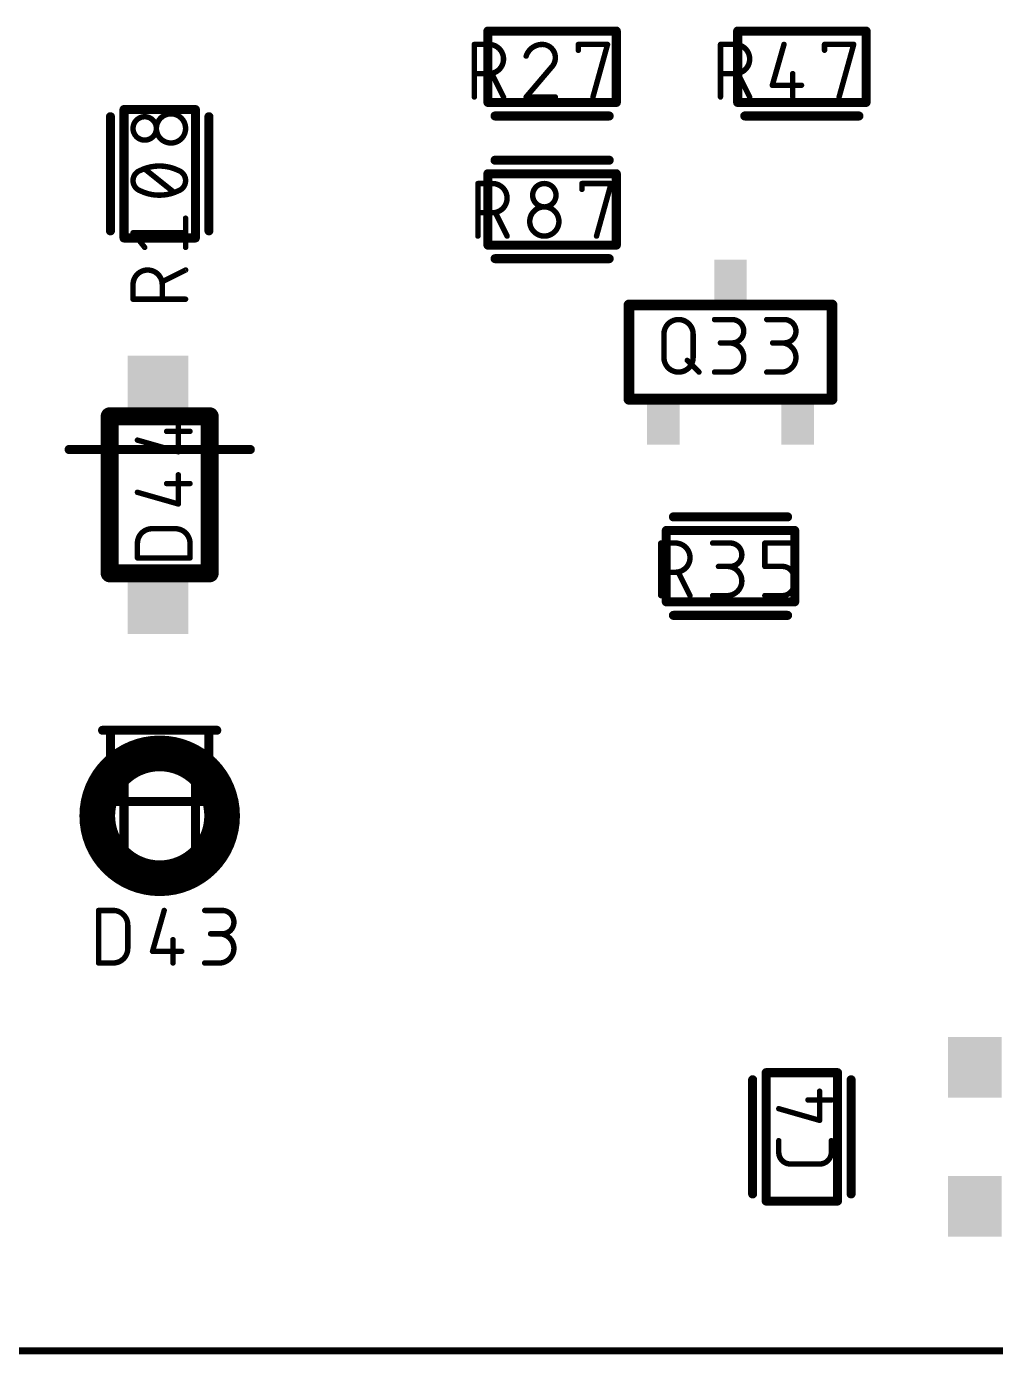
# Model space of a CAD drawing. Extents: x 0 to 107, y -11 to 54.
# Drawn here: x 50.13 to 63.71, y -10.55 to 8.06 of the extents above; entities that cross this region are included whole.
import ezdxf

# ---------------------------------------------------------------- set-up
doc = ezdxf.new("R2010")
doc.units = 0
for name, color, linetype in [('117', 253, 'CONTINUOUS'), ('21', 253, 'CONTINUOUS'), ('51', 253, 'CONTINUOUS')]:
    doc.layers.add(name, color=color, linetype=linetype)

# ---------------------------------------------------------------- blocks, each defined once
blk = doc.blocks.new('RECT')
blk.add_solid([(-0.5, -0.5), (0.5, -0.5), (-0.5, 0.5), (0.5, 0.5)])

msp = doc.modelspace()

# ---------------------------------------------------------------- linework, layer by layer
at = {"layer": '117'}
for points, const_width in [([(56.4097, 7.0764), (56.4097, 7.813)], 0.0762), ([(56.4097, 7.813), (56.6143, 7.813)], 0.0762), ([(57.8676, 7.7312), (57.8676, 7.813)], 0.0762), ([(57.8676, 7.813), (58.2769, 7.813)], 0.0762), ([(58.2769, 7.813), (58.0723, 7.0764)], 0.0762), ([(59.8597, 7.0764), (59.8597, 7.813)], 0.0762), ([(59.8597, 7.813), (60.0643, 7.813)], 0.0762), ([(60.7498, 7.813), (60.5861, 7.2401)], 0.0762), ([(61.3176, 7.7312), (61.3176, 7.813)], 0.0762), ([(61.3176, 7.813), (61.7269, 7.813)], 0.0762), ([(61.7269, 7.813), (61.5223, 7.0764)], 0.0762), ([(57.484, 7.4857), (57.1361, 7.0764)], 0.0762), ([(56.6143, 7.4038), (56.4097, 7.4038)], 0.0762), ([(56.8189, 7.0764), (56.6553, 7.4038)], 0.0762), ([(60.0643, 7.4038), (59.8597, 7.4038)], 0.0762), ([(60.2689, 7.0764), (60.1053, 7.4038)], 0.0762), ([(60.5861, 7.2401), (60.9953, 7.2401)], 0.0762), ([(60.8726, 7.4038), (60.8726, 7.0764)], 0.0762), ([(57.1361, 7.0764), (57.5453, 7.0764)], 0.0762), ([(52.1994, 5.7405), (51.7901, 6.0678)], 0.0762), ([(56.4597, 5.1264), (56.4597, 5.863)], 0.0762), ([(56.4597, 5.863), (56.6643, 5.863)], 0.0762), ([(57.9176, 5.7812), (57.9176, 5.863)], 0.0762), ([(57.9176, 5.863), (58.3269, 5.863)], 0.0762), ([(58.3269, 5.863), (58.1223, 5.1264)], 0.0762), ([(52.363, 4.968), (52.363, 5.3772)], 0.0762), ([(56.6643, 5.4538), (56.4597, 5.4538)], 0.0762), ([(56.8689, 5.1264), (56.7052, 5.4538)], 0.0762), ([(51.7901, 4.968), (51.6264, 5.1726)], 0.0762), ([(51.6264, 5.1726), (52.363, 5.1726)], 0.0762), ([(52.363, 4.6508), (52.0357, 4.4871)], 0.0762), ([(51.6264, 4.2416), (51.6264, 4.4462)], 0.0762), ([(52.0357, 4.4462), (52.0357, 4.2416)], 0.0762), ([(52.363, 4.2416), (51.6264, 4.2416)], 0.0762), ([(59.7766, 3.9564), (60.0221, 3.9564)], 0.0762), ([(60.5081, 3.9564), (60.7537, 3.9564)], 0.0762), ([(59.0671, 3.4245), (59.0671, 3.7518)], 0.0762), ([(59.4763, 3.7518), (59.4763, 3.4245)], 0.0762), ([(60.0221, 3.6291), (59.8585, 3.6291)], 0.0762), ([(60.7537, 3.6291), (60.59, 3.6291)], 0.0762), ([(59.3945, 3.3835), (59.5581, 3.2198)], 0.0762), ([(59.7766, 3.2198), (59.9812, 3.2198)], 0.0762), ([(60.5081, 3.2198), (60.7127, 3.2198)], 0.0762), ([(52.0973, 2.3891), (52.4247, 2.3891)], 0.0762), ([(52.261, 2.1027), (52.261, 2.5119)], 0.0762), ([(51.6881, 2.2664), (52.261, 2.1027)], 0.0762), ([(52.0973, 1.6576), (52.4247, 1.6576)], 0.0762), ([(52.261, 1.3712), (52.261, 1.7804)], 0.0762), ([(51.6881, 1.5348), (52.261, 1.3712)], 0.0762), ([(51.8927, 1.0245), (52.2201, 1.0245)], 0.0762), ([(51.6881, 0.6153), (51.6881, 0.8199)], 0.0762), ([(52.4247, 0.8199), (52.4247, 0.6153)], 0.0762), ([(59.0231, 0.087), (59.0231, 0.8236)], 0.0762), ([(59.0231, 0.8236), (59.2277, 0.8236)], 0.0762), ([(59.7495, 0.8236), (59.9951, 0.8236)], 0.0762), ([(60.4811, 0.4962), (60.4811, 0.8236)], 0.0762), ([(60.4811, 0.8236), (60.8903, 0.8236)], 0.0762), ([(52.4247, 0.6153), (51.6881, 0.6153)], 0.0762), ([(59.2277, 0.4143), (59.0231, 0.4143)], 0.0762), ([(59.4324, 0.087), (59.2687, 0.4143)], 0.0762), ([(59.9951, 0.4962), (59.8314, 0.4962)], 0.0762), ([(60.7266, 0.4962), (60.4811, 0.4962)], 0.0762), ([(60.8903, 0.2506), (60.8903, 0.3325)], 0.0762), ([(59.7495, 0.087), (59.9541, 0.087)], 0.0762), ([(60.4811, 0.087), (60.7266, 0.087)], 0.0762), ([(51.1436, -5.063), (51.1436, -4.3264)], 0.0762), ([(51.1436, -4.3264), (51.3482, -4.3264)], 0.0762), ([(52.0632, -4.3264), (51.8995, -4.8994)], 0.0762), ([(52.6311, -4.3264), (52.8766, -4.3264)], 0.0762), ([(51.5529, -4.5311), (51.5529, -4.8584)], 0.0762), ([(52.8766, -4.6538), (52.7129, -4.6538)], 0.0762), ([(52.186, -4.7357), (52.186, -5.063)], 0.0762), ([(51.3482, -5.063), (51.1436, -5.063)], 0.0762), ([(51.8995, -4.8994), (52.3088, -4.8994)], 0.0762), ([(52.6311, -5.063), (52.8357, -5.063)], 0.0762), ([(61.2494, -7.2689), (61.2494, -6.8597)], 0.0762), ([(60.6764, -7.1053), (61.2494, -7.2689)], 0.0762), ([(61.0857, -6.9825), (61.413, -6.9825)], 0.0762), ([(60.6764, -7.7172), (60.6764, -7.5535)], 0.0762), ([(61.413, -7.5535), (61.413, -7.7172)], 0.0762), ([(61.2494, -7.8808), (60.8401, -7.8808)], 0.0762), ([(1.5, -10.5), (105, -10.5)], 0.1)]:
    msp.add_lwpolyline(points, dxfattribs=dict(at, const_width=const_width))
for points, const_width in [([(56.4097, 7.8321, 1), (56.4097, 7.794)], 0.0381), ([(56.4288, 7.813, 1), (56.3907, 7.813)], 0.0381), ([(56.6143, 7.4038, 1), (56.6143, 7.813)], 0.0762), ([(56.6143, 7.8321, 1), (56.6143, 7.794)], 0.0381), ([(56.6143, 7.794, 1), (56.6143, 7.8321)], 0.0381), ([(57.3612, 7.813, 0.3252), (57.1361, 7.6494)], 0.0762), ([(57.5453, 7.6289, 0.4142), (57.3612, 7.813)], 0.0762), ([(57.3612, 7.8321, 1), (57.3612, 7.794)], 0.0381), ([(57.3612, 7.794, 1), (57.3612, 7.8321)], 0.0381), ([(57.8867, 7.813, 1), (57.8486, 7.813)], 0.0381), ([(57.8676, 7.8321, 1), (57.8676, 7.794)], 0.0381), ([(58.2952, 7.8079, 1), (58.2585, 7.8181)], 0.0381), ([(58.2769, 7.794, 1), (58.2769, 7.8321)], 0.0381), ([(59.8788, 7.813, 1), (59.8407, 7.813)], 0.0381), ([(59.8597, 7.8321, 1), (59.8597, 7.794)], 0.0381), ([(60.0643, 7.4038, 1), (60.0643, 7.813)], 0.0762), ([(60.0643, 7.8321, 1), (60.0643, 7.794)], 0.0381), ([(60.0643, 7.794, 1), (60.0643, 7.8321)], 0.0381), ([(60.7681, 7.8078, 1), (60.7315, 7.8183)], 0.0381), ([(61.3176, 7.8321, 1), (61.3176, 7.794)], 0.0381), ([(61.3367, 7.813, 1), (61.2986, 7.813)], 0.0381), ([(61.7452, 7.8079, 1), (61.7085, 7.8181)], 0.0381), ([(61.7269, 7.794, 1), (61.7269, 7.8321)], 0.0381), ([(57.118, 7.6552, 1), (57.1542, 7.6435)], 0.0381), ([(57.484, 7.4857, 0.2053), (57.5453, 7.6289)], 0.0762), ([(57.5644, 7.6289, 1), (57.5263, 7.6289)], 0.0381), ([(57.5263, 7.6289, 1), (57.5644, 7.6289)], 0.0381), ([(57.8486, 7.7312, 1), (57.8867, 7.7312)], 0.0381), ([(61.2986, 7.7312, 1), (61.3367, 7.7312)], 0.0381), ([(57.4708, 7.4995, 1), (57.4971, 7.4719)], 0.0381), ([(57.4985, 7.4733, 1), (57.4694, 7.498)], 0.0381), ([(56.4097, 7.4229, 1), (56.4097, 7.3848)], 0.0381), ([(56.6143, 7.4229, 1), (56.6143, 7.3848)], 0.0381), ([(56.6143, 7.3848, 1), (56.6143, 7.4229)], 0.0381), ([(56.6723, 7.4123, 1), (56.6382, 7.3953)], 0.0381), ([(59.8597, 7.4229, 1), (59.8597, 7.3848)], 0.0381), ([(60.0643, 7.4229, 1), (60.0643, 7.3848)], 0.0381), ([(60.0643, 7.3848, 1), (60.0643, 7.4229)], 0.0381), ([(60.1223, 7.4123, 1), (60.0882, 7.3953)], 0.0381), ([(60.5861, 7.2592, 1), (60.5861, 7.2211)], 0.0381), ([(60.5678, 7.2454, 1), (60.6044, 7.2349)], 0.0381), ([(60.8916, 7.4038, 1), (60.8535, 7.4038)], 0.0381), ([(60.9953, 7.2211, 1), (60.9953, 7.2592)], 0.0381), ([(56.3907, 7.0764, 1), (56.4288, 7.0764)], 0.0381), ([(56.8019, 7.0679, 1), (56.836, 7.085)], 0.0381), ([(57.1361, 7.0955, 1), (57.1361, 7.0574)], 0.0381), ([(57.1216, 7.0888, 1), (57.1506, 7.0641)], 0.0381), ([(57.5453, 7.0574, 1), (57.5453, 7.0955)], 0.0381), ([(58.0539, 7.0815, 1), (58.0906, 7.0713)], 0.0381), ([(59.8407, 7.0764, 1), (59.8788, 7.0764)], 0.0381), ([(60.2519, 7.0679, 1), (60.286, 7.085)], 0.0381), ([(60.8535, 7.0764, 1), (60.8916, 7.0764)], 0.0381), ([(61.5039, 7.0815, 1), (61.5406, 7.0713)], 0.0381), ([(51.7901, 6.7994, 1), (51.7901, 6.472)], 0.0762), ([(51.7901, 6.472, 1), (51.7901, 6.7994)], 0.0762), ([(51.7901, 6.8184, 1), (51.7901, 6.7803)], 0.0381), ([(51.7901, 6.7803, 1), (51.7901, 6.8184)], 0.0381), ([(52.1584, 6.8403, 1), (52.1584, 6.4311)], 0.0762), ([(52.1584, 6.4311, 1), (52.1584, 6.8403)], 0.0762), ([(52.1584, 6.8593, 1), (52.1584, 6.8212)], 0.0381), ([(52.1584, 6.8212, 1), (52.1584, 6.8593)], 0.0381), ([(51.7901, 6.491, 1), (51.7901, 6.4529)], 0.0381), ([(51.7901, 6.4529, 1), (51.7901, 6.491)], 0.0381), ([(52.1584, 6.4501, 1), (52.1584, 6.412)], 0.0381), ([(52.1584, 6.412, 1), (52.1584, 6.4501)], 0.0381), ([(51.9947, 6.1088, 0.1139), (51.7288, 6.0474)], 0.0762), ([(52.2607, 6.0474, 0.1139), (51.9947, 6.1088)], 0.0762), ([(51.9947, 6.1278, 1), (51.9947, 6.0897)], 0.0381), ([(51.9947, 6.0897, 1), (51.9947, 6.1278)], 0.0381), ([(51.7288, 6.0474, 0.3205), (51.6264, 5.9041)], 0.0762), ([(51.7204, 6.0645, 1), (51.7371, 6.0303)], 0.0381), ([(51.7349, 6.0294, 1), (51.7226, 6.0654)], 0.0381), ([(51.802, 6.0827, 1), (51.7782, 6.053)], 0.0381), ([(52.363, 5.9041, 0.3205), (52.2607, 6.0474)], 0.0762), ([(52.2669, 6.0654, 1), (52.2546, 6.0294)], 0.0381), ([(52.2524, 6.0303, 1), (52.2691, 6.0645)], 0.0381), ([(51.6264, 5.9041, 0.3205), (51.7288, 5.7609)], 0.0762), ([(51.6455, 5.9041, 1), (51.6074, 5.9041)], 0.0381), ([(51.6074, 5.9041, 1), (51.6455, 5.9041)], 0.0381), ([(51.7288, 5.7609, 0.1139), (51.9947, 5.6995)], 0.0762), ([(51.7371, 5.778, 1), (51.7204, 5.7438)], 0.0381), ([(51.7226, 5.7429, 1), (51.7349, 5.7789)], 0.0381), ([(51.9947, 5.6995, 0.1139), (52.2607, 5.7609)], 0.0762), ([(52.1875, 5.7256, 1), (52.2113, 5.7553)], 0.0381), ([(52.2607, 5.7609, 0.3204), (52.363, 5.9041)], 0.0762), ([(52.2546, 5.7789, 1), (52.2669, 5.7429)], 0.0381), ([(52.2691, 5.7438, 1), (52.2524, 5.778)], 0.0381), ([(52.3821, 5.9041, 1), (52.344, 5.9041)], 0.0381), ([(52.344, 5.9041, 1), (52.3821, 5.9041)], 0.0381), ([(56.4597, 5.8821, 1), (56.4597, 5.844)], 0.0381), ([(56.4788, 5.863, 1), (56.4407, 5.863)], 0.0381), ([(56.6643, 5.8821, 1), (56.6643, 5.844)], 0.0381), ([(56.6643, 5.4538, 1), (56.6643, 5.863)], 0.0762), ([(56.6643, 5.844, 1), (56.6643, 5.8821)], 0.0381), ([(57.5544, 5.6994, 1), (57.227, 5.6994)], 0.0762), ([(57.9176, 5.8821, 1), (57.9176, 5.844)], 0.0381), ([(57.9367, 5.863, 1), (57.8986, 5.863)], 0.0381), ([(57.8986, 5.7812, 1), (57.9367, 5.7812)], 0.0381), ([(58.3452, 5.8579, 1), (58.3085, 5.8681)], 0.0381), ([(58.3269, 5.844, 1), (58.3269, 5.8821)], 0.0381), ([(51.9947, 5.7186, 1), (51.9947, 5.6805)], 0.0381), ([(51.9947, 5.6805, 1), (51.9947, 5.7186)], 0.0381), ([(57.227, 5.6994, 1), (57.5544, 5.6994)], 0.0762), ([(57.2461, 5.6994, 1), (57.208, 5.6994)], 0.0381), ([(57.208, 5.6994, 1), (57.2461, 5.6994)], 0.0381), ([(57.5735, 5.6994, 1), (57.5354, 5.6994)], 0.0381), ([(57.5354, 5.6994, 1), (57.5735, 5.6994)], 0.0381), ([(52.3821, 5.3772, 1), (52.344, 5.3772)], 0.0381), ([(56.4597, 5.4729, 1), (56.4597, 5.4348)], 0.0381), ([(56.6643, 5.4729, 1), (56.6643, 5.4348)], 0.0381), ([(56.6643, 5.4348, 1), (56.6643, 5.4729)], 0.0381), ([(56.7223, 5.4623, 1), (56.6882, 5.4453)], 0.0381), ([(57.5953, 5.3311, 1), (57.1861, 5.3311)], 0.0762), ([(57.1861, 5.3311, 1), (57.5953, 5.3311)], 0.0762), ([(57.2052, 5.3311, 1), (57.1671, 5.3311)], 0.0381), ([(57.1671, 5.3311, 1), (57.2052, 5.3311)], 0.0381), ([(57.6144, 5.3311, 1), (57.5763, 5.3311)], 0.0381), ([(57.5763, 5.3311, 1), (57.6144, 5.3311)], 0.0381), ([(51.6264, 5.1917, 1), (51.6264, 5.1536)], 0.0381), ([(51.6413, 5.1845, 1), (51.6116, 5.1607)], 0.0381), ([(52.363, 5.1536, 1), (52.363, 5.1917)], 0.0381), ([(56.4407, 5.1264, 1), (56.4788, 5.1264)], 0.0381), ([(56.8519, 5.1179, 1), (56.886, 5.135)], 0.0381), ([(58.1039, 5.1315, 1), (58.1406, 5.1213)], 0.0381), ([(51.7753, 4.9561, 1), (51.805, 4.9799)], 0.0381), ([(52.344, 4.968, 1), (52.3821, 4.968)], 0.0381), ([(52.0357, 4.4462, 1), (51.6264, 4.4462)], 0.0762), ([(52.3716, 4.6338, 1), (52.3545, 4.6679)], 0.0381), ([(51.6455, 4.4462, 1), (51.6074, 4.4462)], 0.0381), ([(52.0271, 4.5042, 1), (52.0442, 4.4701)], 0.0381), ([(52.0547, 4.4462, 1), (52.0166, 4.4462)], 0.0381), ([(51.6074, 4.4462, 1), (51.6455, 4.4462)], 0.0381), ([(52.0166, 4.4462, 1), (52.0547, 4.4462)], 0.0381), ([(51.6264, 4.2607, 1), (51.6264, 4.2226)], 0.0381), ([(51.6074, 4.2416, 1), (51.6455, 4.2416)], 0.0381), ([(52.0166, 4.2416, 1), (52.0547, 4.2416)], 0.0381), ([(52.363, 4.2226, 1), (52.363, 4.2607)], 0.0381), ([(59.4763, 3.7518, 1), (59.0671, 3.7518)], 0.0762), ([(59.7766, 3.9755, 1), (59.7766, 3.9374)], 0.0381), ([(60.0221, 3.6291, 1), (60.0221, 3.9564)], 0.0762), ([(60.0221, 3.9755, 1), (60.0221, 3.9374)], 0.0381), ([(60.0221, 3.9374, 1), (60.0221, 3.9755)], 0.0381), ([(60.5081, 3.9755, 1), (60.5081, 3.9374)], 0.0381), ([(60.7537, 3.6291, 1), (60.7537, 3.9564)], 0.0762), ([(60.7537, 3.9755, 1), (60.7537, 3.9374)], 0.0381), ([(60.7537, 3.9374, 1), (60.7537, 3.9755)], 0.0381), ([(59.0861, 3.7518, 1), (59.048, 3.7518)], 0.0381), ([(59.048, 3.7518, 1), (59.0861, 3.7518)], 0.0381), ([(59.4953, 3.7518, 1), (59.4572, 3.7518)], 0.0381), ([(59.4572, 3.7518, 1), (59.4953, 3.7518)], 0.0381), ([(59.8585, 3.6481, 1), (59.8585, 3.61)], 0.0381), ([(59.9812, 3.2198, 1), (59.9812, 3.6291)], 0.0762), ([(59.9812, 3.6481, 1), (59.9812, 3.61)], 0.0381), ([(60.0221, 3.6481, 1), (60.0221, 3.61)], 0.0381), ([(60.0221, 3.61, 1), (60.0221, 3.6481)], 0.0381), ([(60.59, 3.6481, 1), (60.59, 3.61)], 0.0381), ([(60.7127, 3.2198, 1), (60.7127, 3.6291)], 0.0762), ([(60.7127, 3.6481, 1), (60.7127, 3.61)], 0.0381), ([(60.7537, 3.6481, 1), (60.7537, 3.61)], 0.0381), ([(60.7537, 3.61, 1), (60.7537, 3.6481)], 0.0381), ([(59.0671, 3.4245, 1), (59.4763, 3.4245)], 0.0762), ([(59.0861, 3.4245, 1), (59.048, 3.4245)], 0.0381), ([(59.048, 3.4245, 1), (59.0861, 3.4245)], 0.0381), ([(59.4079, 3.397, 1), (59.381, 3.3701)], 0.0381), ([(59.4953, 3.4245, 1), (59.4572, 3.4245)], 0.0381), ([(59.4572, 3.4245, 1), (59.4953, 3.4245)], 0.0381), ([(59.5447, 3.2064, 1), (59.5716, 3.2333)], 0.0381), ([(59.7766, 3.2389, 1), (59.7766, 3.2008)], 0.0381), ([(59.9812, 3.2389, 1), (59.9812, 3.2008)], 0.0381), ([(59.9812, 3.2008, 1), (59.9812, 3.2389)], 0.0381), ([(60.5081, 3.2389, 1), (60.5081, 3.2008)], 0.0381), ([(60.7127, 3.2389, 1), (60.7127, 3.2008)], 0.0381), ([(60.7127, 3.2008, 1), (60.7127, 3.2389)], 0.0381), ([(52.0973, 2.4082, 1), (52.0973, 2.3701)], 0.0381), ([(52.2801, 2.5119, 1), (52.242, 2.5119)], 0.0381), ([(52.4247, 2.3701, 1), (52.4247, 2.4082)], 0.0381), ([(51.6933, 2.2847, 1), (51.6829, 2.248)], 0.0381), ([(52.242, 2.1027, 1), (52.2801, 2.1027)], 0.0381), ([(52.2558, 2.0844, 1), (52.2662, 2.121)], 0.0381), ([(52.0973, 1.6767, 1), (52.0973, 1.6386)], 0.0381), ([(52.2801, 1.7804, 1), (52.242, 1.7804)], 0.0381), ([(52.4247, 1.6386, 1), (52.4247, 1.6767)], 0.0381), ([(51.6933, 1.5532, 1), (51.6829, 1.5165)], 0.0381), ([(52.242, 1.3712, 1), (52.2801, 1.3712)], 0.0381), ([(52.2558, 1.3528, 1), (52.2662, 1.3895)], 0.0381), ([(51.8927, 1.0245, 0.4142), (51.6881, 0.8199)], 0.0762), ([(51.8927, 1.0435, 1), (51.8927, 1.0054)], 0.0381), ([(51.8927, 1.0054, 1), (51.8927, 1.0435)], 0.0381), ([(52.4247, 0.8199, 0.4142), (52.2201, 1.0245)], 0.0762), ([(52.2201, 1.0435, 1), (52.2201, 1.0054)], 0.0381), ([(52.2201, 1.0054, 1), (52.2201, 1.0435)], 0.0381), ([(51.7072, 0.8199, 1), (51.6691, 0.8199)], 0.0381), ([(51.6691, 0.8199, 1), (51.7072, 0.8199)], 0.0381), ([(52.4438, 0.8199, 1), (52.4057, 0.8199)], 0.0381), ([(52.4057, 0.8199, 1), (52.4437, 0.8199)], 0.0381), ([(59.0231, 0.8426, 1), (59.0231, 0.8045)], 0.0381), ([(59.0422, 0.8236, 1), (59.0041, 0.8236)], 0.0381), ([(59.2277, 0.4143, 1), (59.2277, 0.8236)], 0.0762), ([(59.2277, 0.8426, 1), (59.2277, 0.8045)], 0.0381), ([(59.2277, 0.8045, 1), (59.2277, 0.8426)], 0.0381), ([(59.7495, 0.8426, 1), (59.7495, 0.8045)], 0.0381), ([(59.9951, 0.4962, 1), (59.9951, 0.8236)], 0.0762), ([(59.9951, 0.8426, 1), (59.9951, 0.8045)], 0.0381), ([(59.9951, 0.8045, 1), (59.9951, 0.8426)], 0.0381), ([(60.5001, 0.8236, 1), (60.462, 0.8236)], 0.0381), ([(60.4811, 0.8426, 1), (60.4811, 0.8045)], 0.0381), ([(60.8903, 0.8045, 1), (60.8903, 0.8426)], 0.0381), ([(51.6881, 0.6343, 1), (51.6881, 0.5962)], 0.0381), ([(51.6691, 0.6153, 1), (51.7072, 0.6153)], 0.0381), ([(52.4057, 0.6153, 1), (52.4438, 0.6153)], 0.0381), ([(52.4247, 0.5962, 1), (52.4247, 0.6343)], 0.0381), ([(59.0231, 0.4334, 1), (59.0231, 0.3953)], 0.0381), ([(59.2277, 0.4334, 1), (59.2277, 0.3953)], 0.0381), ([(59.2277, 0.3953, 1), (59.2277, 0.4334)], 0.0381), ([(59.2857, 0.4229, 1), (59.2516, 0.4058)], 0.0381), ([(59.8314, 0.5152, 1), (59.8314, 0.4771)], 0.0381), ([(59.9541, 0.087, 1), (59.9541, 0.4962)], 0.0762), ([(59.9541, 0.5152, 1), (59.9541, 0.4771)], 0.0381), ([(59.9951, 0.5152, 1), (59.9951, 0.4771)], 0.0381), ([(59.9951, 0.4771, 1), (59.9951, 0.5152)], 0.0381), ([(60.4811, 0.5152, 1), (60.4811, 0.4771)], 0.0381), ([(60.462, 0.4962, 1), (60.5001, 0.4962)], 0.0381), ([(60.8903, 0.3325, 0.4142), (60.7266, 0.4962)], 0.0762), ([(60.7266, 0.5152, 1), (60.7266, 0.4771)], 0.0381), ([(60.7266, 0.4771, 1), (60.7266, 0.5152)], 0.0381), ([(60.7266, 0.087, 0.4142), (60.8903, 0.2506)], 0.0762), ([(60.9093, 0.3325, 1), (60.8712, 0.3325)], 0.0381), ([(60.8712, 0.3325, 1), (60.9093, 0.3325)], 0.0381), ([(60.9093, 0.2506, 1), (60.8712, 0.2506)], 0.0381), ([(60.8712, 0.2506, 1), (60.9093, 0.2506)], 0.0381), ([(59.0041, 0.087, 1), (59.0422, 0.087)], 0.0381), ([(59.4153, 0.0784, 1), (59.4494, 0.0955)], 0.0381), ([(59.7495, 0.106, 1), (59.7495, 0.0679)], 0.0381), ([(59.9541, 0.106, 1), (59.9541, 0.0679)], 0.0381), ([(59.9541, 0.0679, 1), (59.9541, 0.106)], 0.0381), ([(60.4811, 0.106, 1), (60.4811, 0.0679)], 0.0381), ([(60.7266, 0.106, 1), (60.7266, 0.0679)], 0.0381), ([(60.7266, 0.0679, 1), (60.7266, 0.106)], 0.0381), ([(51.1436, -4.3074, 1), (51.1436, -4.3455)], 0.0381), ([(51.1627, -4.3264, 1), (51.1246, -4.3264)], 0.0381), ([(51.5529, -4.5311, 0.4142), (51.3482, -4.3264)], 0.0762), ([(51.3482, -4.3074, 1), (51.3482, -4.3455)], 0.0381), ([(51.3482, -4.3455, 1), (51.3482, -4.3074)], 0.0381), ([(52.0815, -4.3317, 1), (52.0449, -4.3212)], 0.0381), ([(52.6311, -4.3074, 1), (52.6311, -4.3455)], 0.0381), ([(52.8766, -4.6538, 1), (52.8766, -4.3264)], 0.0762), ([(52.8766, -4.3074, 1), (52.8766, -4.3455)], 0.0381), ([(52.8766, -4.3455, 1), (52.8766, -4.3074)], 0.0381), ([(51.5719, -4.5311, 1), (51.5338, -4.5311)], 0.0381), ([(51.5338, -4.5311, 1), (51.5719, -4.5311)], 0.0381), ([(52.7129, -4.6348, 1), (52.7129, -4.6729)], 0.0381), ([(52.8357, -5.063, 1), (52.8357, -4.6538)], 0.0762), ([(52.8357, -4.6348, 1), (52.8357, -4.6729)], 0.0381), ([(52.8766, -4.6348, 1), (52.8766, -4.6729)], 0.0381), ([(52.8766, -4.6729, 1), (52.8766, -4.6348)], 0.0381), ([(51.3482, -5.063, 0.4142), (51.5529, -4.8584)], 0.0762), ([(51.5719, -4.8584, 1), (51.5338, -4.8584)], 0.0381), ([(51.5338, -4.8584, 1), (51.5719, -4.8584)], 0.0381), ([(52.205, -4.7357, 1), (52.1669, -4.7357)], 0.0381), ([(51.1436, -5.044, 1), (51.1436, -5.0821)], 0.0381), ([(51.3482, -5.044, 1), (51.3482, -5.0821)], 0.0381), ([(51.3482, -5.0821, 1), (51.3482, -5.044)], 0.0381), ([(51.8995, -4.8803, 1), (51.8995, -4.9184)], 0.0381), ([(51.8812, -4.8941, 1), (51.9179, -4.9046)], 0.0381), ([(52.3088, -4.9184, 1), (52.3088, -4.8803)], 0.0381), ([(52.6311, -5.044, 1), (52.6311, -5.0821)], 0.0381), ([(52.8357, -5.044, 1), (52.8357, -5.0821)], 0.0381), ([(52.8357, -5.0821, 1), (52.8357, -5.044)], 0.0381), ([(51.1246, -5.063, 1), (51.1627, -5.063)], 0.0381), ([(52.1669, -5.063, 1), (52.205, -5.063)], 0.0381), ([(61.2684, -6.8597, 1), (61.2303, -6.8597)], 0.0381), ([(60.6817, -7.0869, 1), (60.6712, -7.1236)], 0.0381), ([(61.0857, -6.9634, 1), (61.0857, -7.0015)], 0.0381), ([(61.413, -7.0015, 1), (61.413, -6.9634)], 0.0381), ([(61.2303, -7.2689, 1), (61.2684, -7.2689)], 0.0381), ([(61.2441, -7.2873, 1), (61.2546, -7.2506)], 0.0381), ([(60.6955, -7.5535, 1), (60.6574, -7.5535)], 0.0381), ([(61.4321, -7.5535, 1), (61.394, -7.5535)], 0.0381), ([(60.6764, -7.7172, 0.4142), (60.8401, -7.8808)], 0.0762), ([(60.6955, -7.7172, 1), (60.6574, -7.7172)], 0.0381), ([(60.6574, -7.7172, 1), (60.6955, -7.7172)], 0.0381), ([(61.2494, -7.8808, 0.4142), (61.413, -7.7172)], 0.0762), ([(61.4321, -7.7172, 1), (61.394, -7.7172)], 0.0381), ([(61.394, -7.7172, 1), (61.4321, -7.7172)], 0.0381), ([(60.8401, -7.8618, 1), (60.8401, -7.8999)], 0.0381), ([(60.8401, -7.8999, 1), (60.8401, -7.8618)], 0.0381), ([(61.2494, -7.8618, 1), (61.2494, -7.8999)], 0.0381), ([(61.2494, -7.8999, 1), (61.2494, -7.8618)], 0.0381)]:
    msp.add_lwpolyline(points, format="xyb", dxfattribs=dict(at, const_width=const_width))
at = {"layer": '21'}
for points, const_width in [([(51.3418, 6.8, 1), (51.2782, 6.8)], 0.0635), ([(52.7218, 6.8, 1), (52.6583, 6.8)], 0.0635), ([(56.7, 6.8418, 1), (56.7, 6.7783)], 0.0635), ([(58.3, 6.7783, 1), (58.3, 6.8418)], 0.0635), ([(60.2, 6.8418, 1), (60.2, 6.7783)], 0.0635), ([(61.8, 6.7783, 1), (61.8, 6.8418)], 0.0635), ([(56.7, 6.2218, 1), (56.7, 6.1583)], 0.0635), ([(58.3, 6.1583, 1), (58.3, 6.2218)], 0.0635), ([(51.2782, 5.2, 1), (51.3418, 5.2)], 0.0635), ([(52.6583, 5.2, 1), (52.7218, 5.2)], 0.0635), ([(56.7, 4.8418, 1), (56.7, 4.7783)], 0.0635), ([(58.3, 4.7783, 1), (58.3, 4.8418)], 0.0635), ([(50.73, 2.1668, 1), (50.73, 2.1033)], 0.0635), ([(53.27, 2.1033, 1), (53.27, 2.1668)], 0.0635), ([(59.2, 1.2217, 1), (59.2, 1.1583)], 0.0635), ([(60.8, 1.1583, 1), (60.8, 1.2217)], 0.0635), ([(59.2, -0.1583, 1), (59.2, -0.2218)], 0.0635), ([(60.8, -0.2218, 1), (60.8, -0.1583)], 0.0635), ([(51.2, -1.7693, 1), (51.2, -1.8328)], 0.0635), ([(51.3418, -1.8, 1), (51.2782, -1.8)], 0.0635), ([(52.7218, -1.8, 1), (52.6583, -1.8)], 0.0635), ([(52.8, -1.8328, 1), (52.8, -1.7693)], 0.0635), ([(52, -3.875, 1), (52, -2.125, 1), (52, -3.875)], 0.5), ([(51.2, -2.7692, 1), (51.2, -2.8328)], 0.0635), ([(52.8, -2.8328, 1), (52.8, -2.7692)], 0.0635), ([(51.2782, -3.8, 1), (51.3418, -3.8)], 0.0635), ([(52.6583, -3.8, 1), (52.7218, -3.8)], 0.0635), ([(60.3418, -6.7, 1), (60.2782, -6.7)], 0.0635), ([(61.7218, -6.7, 1), (61.6583, -6.7)], 0.0635), ([(60.2782, -8.3, 1), (60.3418, -8.3)], 0.0635), ([(61.6583, -8.3, 1), (61.7218, -8.3)], 0.0635)]:
    msp.add_lwpolyline(points, format="xyb", dxfattribs=dict(at, const_width=const_width))
at = {"layer": '21', "const_width": 0.127}
for points in [[(51.31, 6.8), (51.31, 5.2)], [(52.69, 6.8), (52.69, 5.2)], [(56.7, 6.81), (58.3, 6.81)], [(61.8, 6.81), (60.2, 6.81)], [(56.7, 6.19), (58.3, 6.19)], [(56.7, 4.81), (58.3, 4.81)], [(53.27, 2.135), (50.73, 2.135)], [(60.8, 1.19), (59.2, 1.19)], [(60.8, -0.19), (59.2, -0.19)], [(52.8, -1.801), (51.2, -1.801)], [(51.31, -3.8), (51.31, -1.8)], [(52.69, -3.8), (52.69, -1.8)], [(52.8, -2.801), (51.2, -2.801)], [(60.31, -6.7), (60.31, -8.3)], [(61.69, -6.7), (61.69, -8.3)]]:
    msp.add_lwpolyline(points, dxfattribs=at)
at = {"layer": '51'}
for points, const_width in [([(56.6318, 8, 1), (56.5682, 8)], 0.0635), ([(56.6, 8.0318, 1), (56.6, 7.9683)], 0.0635), ([(58.4318, 8, 1), (58.3683, 8)], 0.0635), ([(58.4, 7.9683, 1), (58.4, 8.0318)], 0.0635), ([(60.1318, 8, 1), (60.0682, 8)], 0.0635), ([(60.1, 8.0318, 1), (60.1, 7.9683)], 0.0635), ([(61.9318, 8, 1), (61.8683, 8)], 0.0635), ([(61.9, 7.9683, 1), (61.9, 8.0318)], 0.0635), ([(51.5, 6.9318, 1), (51.5, 6.8683)], 0.0635), ([(51.5318, 6.9, 1), (51.4682, 6.9)], 0.0635), ([(52.5318, 6.9, 1), (52.4682, 6.9)], 0.0635), ([(52.5, 6.8683, 1), (52.5, 6.9318)], 0.0635), ([(56.5682, 7, 1), (56.6318, 7)], 0.0635), ([(56.6, 7.0317, 1), (56.6, 6.9683)], 0.0635), ([(58.3683, 7, 1), (58.4318, 7)], 0.0635), ([(58.4, 6.9683, 1), (58.4, 7.0317)], 0.0635), ([(60.0682, 7, 1), (60.1318, 7)], 0.0635), ([(60.1, 7.0317, 1), (60.1, 6.9683)], 0.0635), ([(61.8683, 7, 1), (61.9318, 7)], 0.0635), ([(61.9, 6.9683, 1), (61.9, 7.0317)], 0.0635), ([(56.6318, 6, 1), (56.5682, 6)], 0.0635), ([(56.6, 6.0317, 1), (56.6, 5.9683)], 0.0635), ([(58.4318, 6, 1), (58.3683, 6)], 0.0635), ([(58.4, 5.9683, 1), (58.4, 6.0317)], 0.0635), ([(51.5, 5.1318, 1), (51.5, 5.0683)], 0.0635), ([(51.4682, 5.1, 1), (51.5318, 5.1)], 0.0635), ([(52.4682, 5.1, 1), (52.5318, 5.1)], 0.0635), ([(52.5, 5.0683, 1), (52.5, 5.1318)], 0.0635), ([(56.5682, 5, 1), (56.6318, 5)], 0.0635), ([(56.6, 5.0317, 1), (56.6, 4.9683)], 0.0635), ([(58.3683, 5, 1), (58.4318, 5)], 0.0635), ([(58.4, 4.9683, 1), (58.4, 5.0317)], 0.0635), ([(58.6157, 4.1604, 1), (58.5395, 4.1604)], 0.0762), ([(58.5776, 4.1985, 1), (58.5776, 4.1223)], 0.0762), ([(61.4605, 4.1604, 1), (61.3843, 4.1604)], 0.0762), ([(61.4224, 4.1223, 1), (61.4224, 4.1985)], 0.0762), ([(58.5776, 2.8777, 1), (58.5776, 2.8015)], 0.0762), ([(58.5395, 2.8396, 1), (58.6157, 2.8396)], 0.0762), ([(61.3843, 2.8396, 1), (61.4605, 2.8396)], 0.0762), ([(61.4224, 2.8015, 1), (61.4224, 2.8777)], 0.0762), ([(51.3635, 2.6, 1), (51.2365, 2.6)], 0.127), ([(51.3, 2.6635, 1), (51.3, 2.5365)], 0.127), ([(52.7635, 2.6, 1), (52.6365, 2.6)], 0.127), ([(52.7, 2.5365, 1), (52.7, 2.6635)], 0.127), ([(59.1318, 1, 1), (59.0682, 1)], 0.0635), ([(59.1, 1.0317, 1), (59.1, 0.9683)], 0.0635), ([(60.9318, 1, 1), (60.8683, 1)], 0.0635), ([(60.9, 0.9683, 1), (60.9, 1.0317)], 0.0635), ([(51.3, 0.4635, 1), (51.3, 0.3365)], 0.127), ([(51.2365, 0.4, 1), (51.3635, 0.4)], 0.127), ([(52.6365, 0.4, 1), (52.7635, 0.4)], 0.127), ([(52.7, 0.3365, 1), (52.7, 0.4635)], 0.127), ([(59.0682, 0, 1), (59.1318, 0)], 0.0635), ([(59.1, 0.0318, 1), (59.1, -0.0318)], 0.0635), ([(60.8683, 0, 1), (60.9318, 0)], 0.0635), ([(60.9, -0.0318, 1), (60.9, 0.0318)], 0.0635), ([(51.5, -2.0682, 1), (51.5, -2.1318)], 0.0635), ([(51.5318, -2.1, 1), (51.4682, -2.1)], 0.0635), ([(52.5318, -2.1, 1), (52.4682, -2.1)], 0.0635), ([(52.5, -2.1318, 1), (52.5, -2.0682)], 0.0635), ([(51.5, -3.8683, 1), (51.5, -3.9318)], 0.0635), ([(51.4682, -3.9, 1), (51.5318, -3.9)], 0.0635), ([(52.4682, -3.9, 1), (52.5318, -3.9)], 0.0635), ([(52.5, -3.9318, 1), (52.5, -3.8683)], 0.0635), ([(60.5318, -6.6, 1), (60.4682, -6.6)], 0.0635), ([(60.5, -6.5683, 1), (60.5, -6.6318)], 0.0635), ([(61.5318, -6.6, 1), (61.4682, -6.6)], 0.0635), ([(61.5, -6.6318, 1), (61.5, -6.5683)], 0.0635), ([(60.5, -8.3682, 1), (60.5, -8.4318)], 0.0635), ([(60.4682, -8.4, 1), (60.5318, -8.4)], 0.0635), ([(61.4682, -8.4, 1), (61.5318, -8.4)], 0.0635), ([(61.5, -8.4318, 1), (61.5, -8.3682)], 0.0635)]:
    msp.add_lwpolyline(points, format="xyb", dxfattribs=dict(at, const_width=const_width))
for points, const_width in [([(56.6, 8), (58.4, 8)], 0.127), ([(56.6, 8), (56.6, 7)], 0.127), ([(58.4, 8), (58.4, 7)], 0.127), ([(61.9, 8), (60.1, 8)], 0.127), ([(60.1, 7), (60.1, 8)], 0.127), ([(61.9, 7), (61.9, 8)], 0.127), ([(51.5, 6.9), (51.5, 5.1)], 0.127), ([(52.5, 6.9), (51.5, 6.9)], 0.127), ([(52.5, 6.9), (52.5, 5.1)], 0.127), ([(56.6, 7), (58.4, 7)], 0.127), ([(61.9, 7), (60.1, 7)], 0.127), ([(56.6, 6), (58.4, 6)], 0.127), ([(56.6, 6), (56.6, 5)], 0.127), ([(58.4, 6), (58.4, 5)], 0.127), ([(52.5, 5.1), (51.5, 5.1)], 0.127), ([(56.6, 5), (58.4, 5)], 0.127), ([(58.5776, 2.8396), (58.5776, 4.1604)], 0.1524), ([(58.5776, 4.1604), (61.4224, 4.1604)], 0.1524), ([(61.4224, 4.1604), (61.4224, 2.8396)], 0.1524), ([(61.4224, 2.8396), (58.5776, 2.8396)], 0.1524), ([(51.3, 0.4), (51.3, 2.6)], 0.254), ([(51.3, 2.6), (52.7, 2.6)], 0.254), ([(52.7, 2.6), (52.7, 0.4)], 0.254), ([(60.9, 1), (59.1, 1)], 0.127), ([(59.1, 0), (59.1, 1)], 0.127), ([(60.9, 0), (60.9, 1)], 0.127), ([(52.7, 0.4), (51.3, 0.4)], 0.254), ([(60.9, 0), (59.1, 0)], 0.127), ([(51.5, -3.9), (51.5, -2.1)], 0.127), ([(51.5, -2.1), (52.5, -2.1)], 0.127), ([(52.5, -3.9), (52.5, -2.1)], 0.127), ([(51.5, -3.9), (52.5, -3.9)], 0.127), ([(60.5, -6.6), (60.5, -8.4)], 0.127), ([(61.5, -6.6), (60.5, -6.6)], 0.127), ([(61.5, -6.6), (61.5, -8.4)], 0.127), ([(61.5, -8.4), (60.5, -8.4)], 0.127)]:
    msp.add_lwpolyline(points, dxfattribs=dict(at, const_width=const_width))

# ---------------------------------------------------------------- block references
for p, xscale, yscale in [((60, 4.5034), 0.4573, 0.584), ((59.0594, 2.4958), 0.4588, 0.5859), ((60.9402, 2.496), 0.4564, 0.5857), ((63.425, -6.525), 0.75, 0.85)]:
    msp.add_blockref('RECT', p, dxfattribs=dict(at, xscale=xscale, yscale=yscale))
at = {"layer": '51', "xscale": 0.75, "yscale": 0.85}
for p, rotation in [((51.975, 3.075), 270), ((51.975, -0.075), 270), ((63.425, -8.475), 180)]:
    msp.add_blockref('RECT', p, dxfattribs=dict(at, rotation=rotation))

doc.saveas('drawing.dxf')
